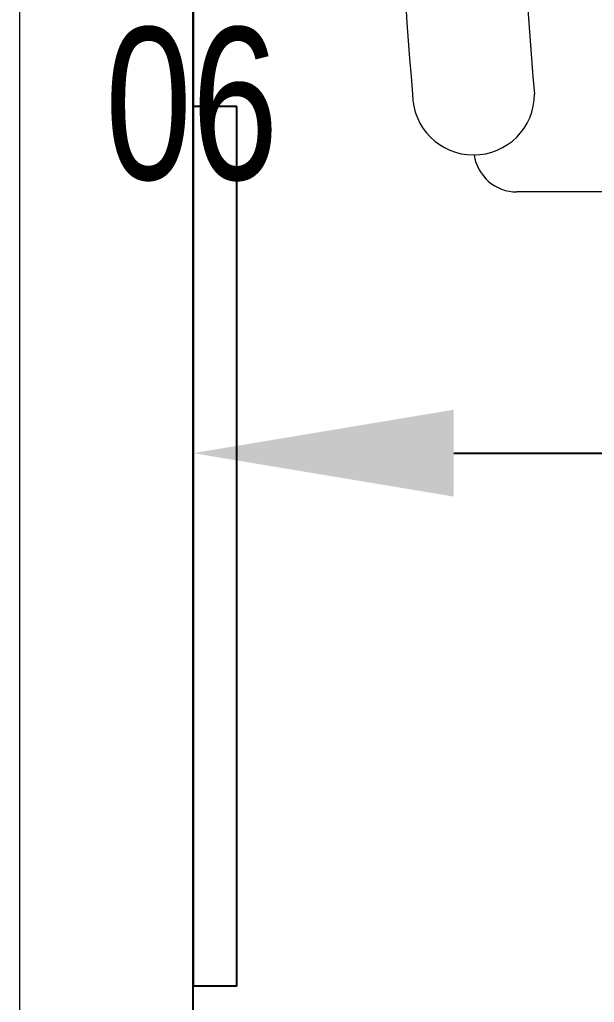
# Model space of a CAD drawing. Extents: x -12260 to 57327, y -29287 to 19916.
# Drawn here: x 34876 to 35207, y -4379 to -3813 of the extents above; entities that cross this region are included whole.
import ezdxf

# ---------------------------------------------------------------- set-up
doc = ezdxf.new("R2010")
doc.units = 0
doc.header["$LTSCALE"] = 0.25
doc.linetypes.add('DASHDOT', pattern=[25.4, 12.7, -6.35, 0, -6.35])
for name, color, linetype, lineweight in [('01-First Floor$0$72_EGR_EQP_TAG', 142, 'Continuous', 5), ('01-First Floor$0$LOADING', 253, 'Continuous', 5), ('01-First Floor$0$Walls', 251, 'Continuous', 5), ('E-DIM', 6, 'Continuous', 18), ('E-LITE-CLNG-CNDT', 6, 'DASHDOT', 35)]:
    doc.layers.add(name, color=color, linetype=linetype, lineweight=lineweight)
doc.layers.add('01-First Floor$0$FALSE CEILING', color=251, linetype='Continuous')
doc.styles.add('01-First Floor$0$X3G_ENTITY_257CFD', font='swisscl.ttf', dxfattribs={"height": 200})
doc.styles.get("Standard").update_dxf_attribs({"font": 'romans.shx'})
doc.dimstyles.get("Standard").update_dxf_attribs({"dimtxt": 150, "dimasz": 150, "dimexe": 0.18, "dimexo": 0.0625, "dimgap": 0.09, "dimtad": 0, "dimtih": 1, "dimtoh": 1, "dimdec": 0, "dimlfac": 0.1, "dimzin": 0, "dimdsep": 46, "dimtxsty": 'Standard', "dimcen": 0.09, "dimclrd": 6, "dimadec": 0, "dimazin": 0, "dimtfac": 1, "dimtdec": 0, "dimtofl": 0, "dimtmove": 0, "dimatfit": 3, "dimfxl": 1, "dimtolj": 1, "dimtzin": 0, "dimarcsym": 0})

# ---------------------------------------------------------------- blocks, each defined once
blk = doc.blocks.new('01-First Floor$0$GF21018-P')
at = {"color": 0}
blk.add_line((0.2204937210156821, 0.4756307261486727), (0.2204937210156821, 0.0674977280054634), dxfattribs=at)
for centre, radius, start, end in [((-4.0174444003e-06, 1.846735474002139), 1.776735474005004, 264.6945553321505, 275.3052680112835), ((0.1640881380565453, 0.0424977280054613), 0.0351139560901341, 270.0000000000001, 90), ((0.1954937210156835, 0.0674977280054634), 0.025, 278.5279241468623, 360), ((-3.2405935642e-06, 1.831363171438854), 1.831363171441721, 264.8532206013883, 275.1469821681523)]:
    blk.add_arc(centre, radius, start, end, dxfattribs=at)
blk = doc.blocks.new('01-First Floor')
at = {"layer": '01-First Floor$0$FALSE CEILING'}
blk.add_lwpolyline([(34975.99999988344, -2810.000000013663), (38475.99999988297, -2810.000000013663), (38475.99999988297, -6810.000000013692), (34975.99999988344, -6810.000000013692)], close=True, dxfattribs=at)
at = {"layer": '01-First Floor$0$FALSE CEILING', "elevation": -0.1044575171764793}
blk.add_lwpolyline([(35000.99999988321, -3863.166903583492), (34975.99999988321, -3863.166903583492), (34975.99999988321, -4369.166903464283), (35000.99999988321, -4369.166903464283), (35000.99999988321, -3863.166903583492)], dxfattribs=at)
at = {"layer": '01-First Floor$0$LOADING', "elevation": -0.1044575172348517}
blk.add_lwpolyline([(35000.99999988318, -3863.166903583493), (34975.99999988318, -3863.166903583493), (34975.99999988318, -4369.166903464284), (35000.99999988318, -4369.166903464284), (35000.99999988318, -3863.166903583493)], dxfattribs=at)
at = {"layer": '01-First Floor$0$Walls'}
for p, q in [((34875.99999988341, -2710.000000013722), (34875.99999988341, -4480.000000000757)), ((34975.99999988318, -2810.000000013693), (34975.99999988318, -4480.000000000757))]:
    blk.add_line(p, q, dxfattribs=at)
at = {"layer": '01-First Floor$0$LOADING', "extrusion": (-7.77426384867623e-06, 2.240207019314477e-05, 0.9999999997188542), "xscale": 1000, "yscale": 1000, "zscale": 1000, "rotation": 269.9985892449479}
blk.add_blockref('01-First Floor$0$GF21018-P', (35094.86266732397, -3691.836037932295, -0.4781199690424237), dxfattribs=at)
at = {"layer": '01-First Floor$0$72_EGR_EQP_TAG', "insert": (34975.1177014703, -3817.682047743889, -0.1044575172348517), "char_height": 87.47307164393662, "attachment_point": 2, "style": '01-First Floor$0$X3G_ENTITY_257CFD'}
blk.add_mtext('06', dxfattribs=at)
blk = doc.blocks.new('*D152')
at = {"layer": 'Defpoints', "color": 0}
for p in [(32596.44024327604, -1810.001088100481), (33975.97496187366, -4310.020569947443), (34749.2010124294, -4310.020569947443)]:
    blk.add_point(p, dxfattribs=at)
at = {"layer": 'E-DIM', "color": 0, "lineweight": -2, "transparency": 16777216}
for p, q in [((32596.50274327604, -1810.001088100481), (34749.3810124294, -1810.001088100481)), ((33976.03746187366, -4310.020569947443), (34749.3810124294, -4310.020569947443))]:
    blk.add_line(p, q, dxfattribs=at)
at = {"layer": 'E-DIM', "color": 6, "lineweight": -2, "transparency": 16777216}
for p, q in [((34749.2010124294, -1960.001088100481), (34749.2010124294, -2984.920829023961)), ((34749.2010124294, -4160.020569947443), (34749.2010124294, -3135.100829023962))]:
    blk.add_line(p, q, dxfattribs=at)
at = {"layer": 'E-DIM', "color": 6, "transparency": 16777216}
for points in [[(34724.2010124294, -1960.001088100481), (34774.2010124294, -1960.001088100481), (34749.2010124294, -1810.001088100481)], [(34724.2010124294, -4160.020569947443), (34774.2010124294, -4160.020569947443), (34749.2010124294, -4310.020569947443)]]:
    blk.add_solid(points, dxfattribs=at)
at = {"layer": 'E-DIM', "color": 7, "transparency": 16777216, "insert": (34749.20101242939, -3060.010829023971), "char_height": 150, "attachment_point": 5}
blk.add_mtext('\\A1;250', dxfattribs=at)
blk = doc.blocks.new('*D164')
at = {"layer": 'Defpoints', "color": 0}
for p in [(34975.9999998835, -2810.000000013737), (35875.99131720029, -3510.008192638021), (34975.9999998835, -4062.620502589823)]:
    blk.add_point(p, dxfattribs=at)
at = {"layer": 'E-DIM', "color": 0, "lineweight": -2, "transparency": 16777216}
for p, q in [((34975.9999998835, -2810.062500013737), (34975.9999998835, -4062.800502589824)), ((35875.99131720029, -3510.070692638021), (35875.99131720029, -4062.800502589823))]:
    blk.add_line(p, q, dxfattribs=at)
at = {"layer": 'E-DIM', "color": 6, "lineweight": -2, "transparency": 16777216}
for p, q in [((35125.9999998835, -4062.620502589823), (35304.47708711332, -4062.620502589823)), ((35725.99131720029, -4062.620502589823), (35547.51422997046, -4062.620502589823))]:
    blk.add_line(p, q, dxfattribs=at)
at = {"layer": 'E-DIM', "color": 6, "transparency": 16777216}
for points in [[(35125.9999998835, -4037.620502589823), (35125.9999998835, -4087.620502589823), (34975.9999998835, -4062.620502589823)], [(35725.99131720029, -4037.620502589823), (35725.99131720029, -4087.620502589823), (35875.99131720029, -4062.620502589823)]]:
    blk.add_solid(points, dxfattribs=at)
at = {"layer": 'E-DIM', "color": 7, "transparency": 16777216, "insert": (35425.99565854189, -4062.620502589823), "char_height": 150, "attachment_point": 5}
blk.add_mtext('\\A1;90', dxfattribs=at)

msp = doc.modelspace()

# ---------------------------------------------------------------- block references
at = {"layer": 'E-LITE-CLNG-CNDT'}
msp.add_blockref('01-First Floor', (0, 0), dxfattribs=at)

# ---------------------------------------------------------------- dimensions: what is measured, and where the dimension line sits
at = {"layer": 'E-DIM'}
dim = msp.add_linear_dim(base=(34749.2010124294, -4310.020569947443), p1=(32596.44024327603, -1810.00108810048), p2=(33975.97496187365, -4310.020569947441), angle=90, dimstyle='Standard', override={"dimclrt": 7}, dxfattribs=at)
dim.commit()
dim.dimension.update_dxf_attribs({"geometry": '*D152', "text_midpoint": (34749.20101242939, -3060.010829023971)})
dim = msp.add_linear_dim(base=(34975.9999998835, -4062.620502589823), p1=(35875.99131720029, -3510.008192638021), p2=(34975.9999998835, -2810.000000013737), dimstyle='Standard', override={"dimclrt": 7}, dxfattribs=at)
dim.commit()
dim.dimension.update_dxf_attribs({"geometry": '*D164', "text_midpoint": (35425.99565854189, -4062.620502589823)})

doc.saveas('drawing.dxf')
